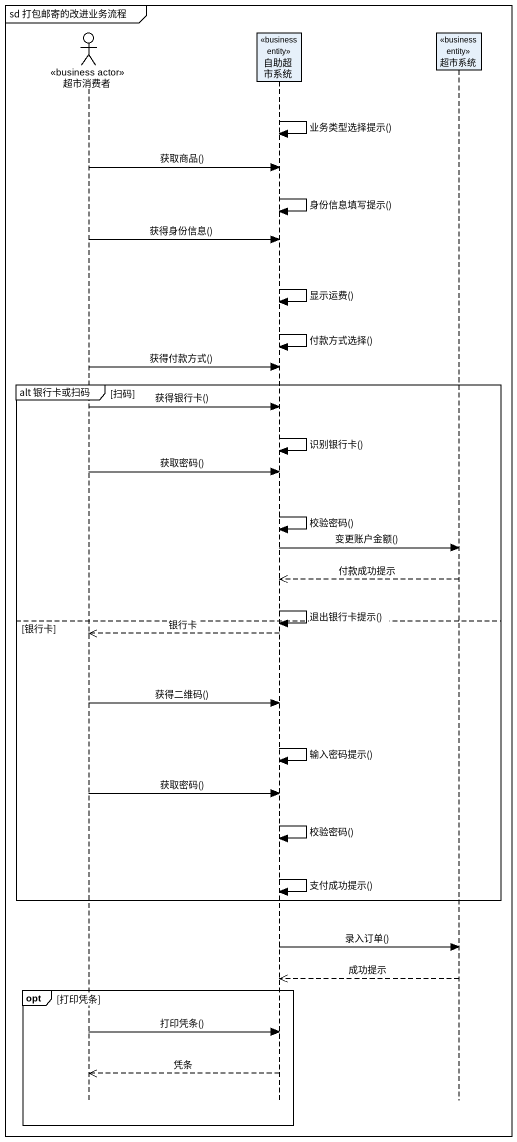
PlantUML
@startuml
mainframe sd 打包邮寄的改进业务流程
hide footbox
actor 超市消费者 <<business actor>>
participant 自助超市系统 <<business entity>>
participant 超市系统 <<business entity>>

自助超市系统 -> 自助超市系统 : 业务类型选择提示()
超市消费者 -> 自助超市系统 : 获取商品()
自助超市系统 -> 自助超市系统 : 身份信息填写提示()
超市消费者 -> 自助超市系统 : 获得身份信息()
自助超市系统 -> 自助超市系统 : 显示运费()
自助超市系统 -> 自助超市系统 : 付款方式选择()
超市消费者 -> 自助超市系统 : 获得付款方式()
group alt 银行卡或扫码 [扫码]
  超市消费者 -> 自助超市系统 : 获得银行卡()
  自助超市系统 -> 自助超市系统 : 识别银行卡()
  超市消费者 -> 自助超市系统 : 获取密码()
  自助超市系统 -> 自助超市系统 : 校验密码()
  自助超市系统 -> 超市系统 : 变更账户金额()
  超市系统 -->> 自助超市系统 : 付款成功提示
  自助超市系统 -> 自助超市系统 : 退出银行卡提示()
else 银行卡
  自助超市系统 -->> 超市消费者 : 银行卡
  超市消费者 -> 自助超市系统 : 获得二维码()
  自助超市系统 -> 自助超市系统 : 输入密码提示()
  超市消费者 -> 自助超市系统 : 获取密码()
  自助超市系统 -> 自助超市系统 : 校验密码()
  自助超市系统 -> 自助超市系统 : 支付成功提示()
end
自助超市系统 -> 超市系统 : 录入订单()
超市系统 -->> 自助超市系统 : 成功提示
opt 打印凭条
  超市消费者 -> 自助超市系统 : 打印凭条()
  自助超市系统 -->> 超市消费者 : 凭条
end
@enduml
